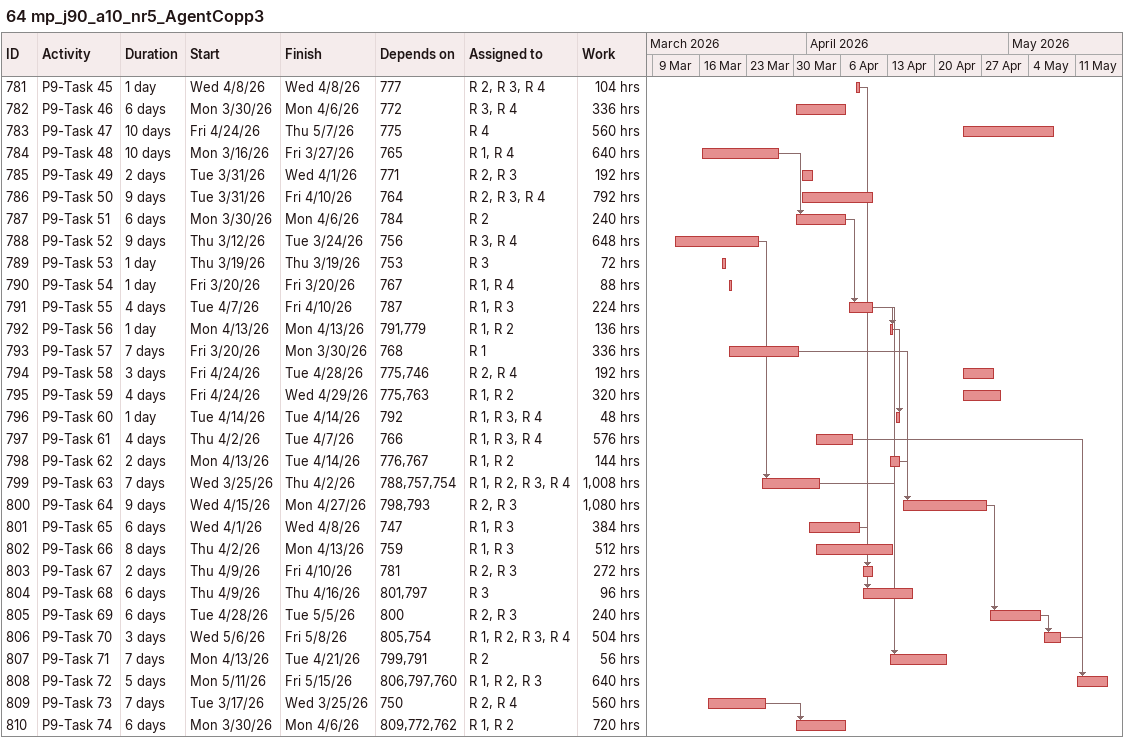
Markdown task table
64 mp_j90_a10_nr5_AgentCopp3

| ID | Task | Duration | Start | Finish | Predecessors | Resources | Work (h) |
|---|---|---|---|---|---|---|---|
| 781 | P9-Task 45 | 1d | 2026-04-08 | 2026-04-08 | 777 | R 2, R 3, R 4 | 104 |
| 782 | P9-Task 46 | 6d | 2026-03-30 | 2026-04-06 | 772 | R 3, R 4 | 336 |
| 783 | P9-Task 47 | 10d | 2026-04-24 | 2026-05-07 | 775 | R 4 | 560 |
| 784 | P9-Task 48 | 10d | 2026-03-16 | 2026-03-27 | 765 | R 1, R 4 | 640 |
| 785 | P9-Task 49 | 2d | 2026-03-31 | 2026-04-01 | 771 | R 2, R 3 | 192 |
| 786 | P9-Task 50 | 9d | 2026-03-31 | 2026-04-10 | 764 | R 2, R 3, R 4 | 792 |
| 787 | P9-Task 51 | 6d | 2026-03-30 | 2026-04-06 | 784 | R 2 | 240 |
| 788 | P9-Task 52 | 9d | 2026-03-12 | 2026-03-24 | 756 | R 3, R 4 | 648 |
| 789 | P9-Task 53 | 1d | 2026-03-19 | 2026-03-19 | 753 | R 3 | 72 |
| 790 | P9-Task 54 | 1d | 2026-03-20 | 2026-03-20 | 767 | R 1, R 4 | 88 |
| 791 | P9-Task 55 | 4d | 2026-04-07 | 2026-04-10 | 787 | R 1, R 3 | 224 |
| 792 | P9-Task 56 | 1d | 2026-04-13 | 2026-04-13 | 791, 779 | R 1, R 2 | 136 |
| 793 | P9-Task 57 | 7d | 2026-03-20 | 2026-03-30 | 768 | R 1 | 336 |
| 794 | P9-Task 58 | 3d | 2026-04-24 | 2026-04-28 | 775, 746 | R 2, R 4 | 192 |
| 795 | P9-Task 59 | 4d | 2026-04-24 | 2026-04-29 | 775, 763 | R 1, R 2 | 320 |
| 796 | P9-Task 60 | 1d | 2026-04-14 | 2026-04-14 | 792 | R 1, R 3, R 4 | 48 |
| 797 | P9-Task 61 | 4d | 2026-04-02 | 2026-04-07 | 766 | R 1, R 3, R 4 | 576 |
| 798 | P9-Task 62 | 2d | 2026-04-13 | 2026-04-14 | 776, 767 | R 1, R 2 | 144 |
| 799 | P9-Task 63 | 7d | 2026-03-25 | 2026-04-02 | 788, 757, 754 | R 1, R 2, R 3, R 4 | 1008 |
| 800 | P9-Task 64 | 9d | 2026-04-15 | 2026-04-27 | 798, 793 | R 2, R 3 | 1080 |
| 801 | P9-Task 65 | 6d | 2026-04-01 | 2026-04-08 | 747 | R 1, R 3 | 384 |
| 802 | P9-Task 66 | 8d | 2026-04-02 | 2026-04-13 | 759 | R 1, R 3 | 512 |
| 803 | P9-Task 67 | 2d | 2026-04-09 | 2026-04-10 | 781 | R 2, R 3 | 272 |
| 804 | P9-Task 68 | 6d | 2026-04-09 | 2026-04-16 | 801, 797 | R 3 | 96 |
| 805 | P9-Task 69 | 6d | 2026-04-28 | 2026-05-05 | 800 | R 2, R 3 | 240 |
| 806 | P9-Task 70 | 3d | 2026-05-06 | 2026-05-08 | 805, 754 | R 1, R 2, R 3, R 4 | 504 |
| 807 | P9-Task 71 | 7d | 2026-04-13 | 2026-04-21 | 799, 791 | R 2 | 56 |
| 808 | P9-Task 72 | 5d | 2026-05-11 | 2026-05-15 | 806, 797, 760 | R 1, R 2, R 3 | 640 |
| 809 | P9-Task 73 | 7d | 2026-03-17 | 2026-03-25 | 750 | R 2, R 4 | 560 |
| 810 | P9-Task 74 | 6d | 2026-03-30 | 2026-04-06 | 809, 772, 762 | R 1, R 2 | 720 |
